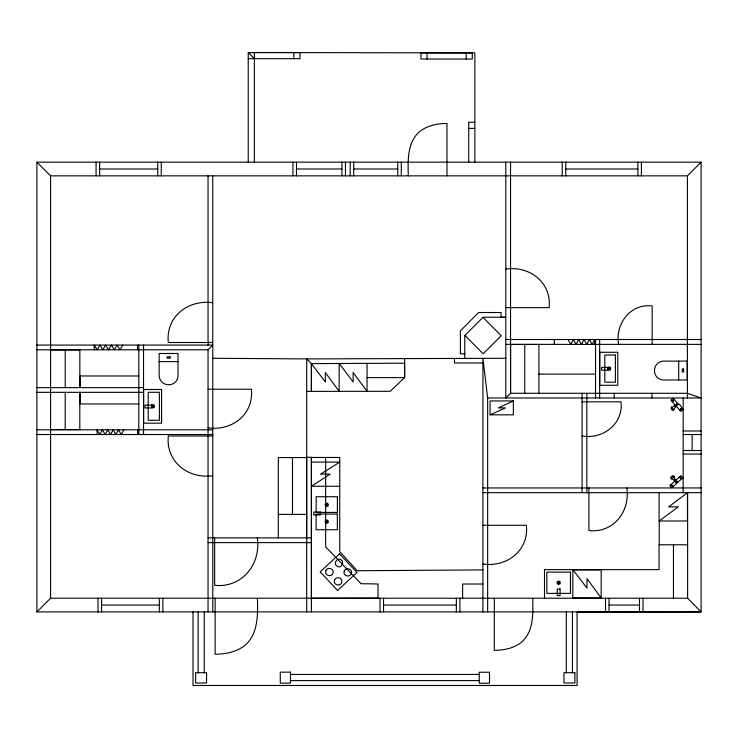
<?xml version="1.0" encoding="UTF-8"?>
<svg xmlns="http://www.w3.org/2000/svg" width="738" height="738" viewBox="0 0 738 738"><rect width="100%" height="100%" fill="white"/><g stroke="black" fill="none" stroke-linecap="round" stroke-linejoin="round"><path stroke-width="1.11" d="M306.694 391.38L390.282 391.297L404.599 377.561L404.618 363.207L311.418 363.622L311.408 391.361L311.418 363.622L306.694 358.908L212.765 358.281M367.035 363.373L367.035 391.315L353.142 372.45L353.142 381.924L339.148 363.502L339.148 391.361L325.329 372.487L325.329 381.97L311.418 363.622M608.213 368.437L608.988 367.662L610.095 368.437L609.32 369.554L608.213 368.769M123.855 429.802L121.18 434.525L118.495 429.802L115.82 434.525L113.145 429.802L110.46 434.525L107.785 429.802L105.11 434.525L102.425 429.802L99.75 434.525L97.065 429.802L97.065 434.525M122.803 345.08L119.943 349.794L117.084 345.08L114.233 349.794L111.373 345.08L108.514 349.794L105.663 345.08L102.803 349.794L99.944 345.08L97.084 349.794L94.224 345.08L94.224 349.794M36.9 349.794L208.042 349.794L212.765 345.08L36.9 345.08M36.9 611.913L701.1 611.913L701.1 162.157L36.9 162.157L36.9 611.913L50.59 598.223L687.622 598.223L701.1 611.913L577.079 612.005L577.079 685.473L193.005 685.473L193.005 611.913M36.9 162.157L50.59 175.847L687.41 175.847L701.1 162.157M510.53 162.157L510.53 393.28L505.807 397.994L505.807 162.157M671.875 401.38L674.015 399.452L673.01 398.326L670.87 400.254L675.418 405.31L677.549 403.382L674.015 399.452M679.772 410.153L681.94 408.262L682.991 409.415L680.851 411.343L676.266 406.251M675.851 480.198L680.906 475.65L682.825 477.79L671.746 487.772L669.818 485.632L674.901 481.047L676.829 483.187L673.416 479.645L671.137 478.805L670.943 477.182L671.635 476.434L672.41 475.853L674.015 476.213L674.606 478.565L677.558 482.099M678.406 404.332L675.464 406.97L673.342 410.383L671.672 409.544L670.999 407.782C675.713 406.223 678.213 399.553 681.94 408.262M659.117 492.67L659.117 520.991L678.277 506.877L668.656 506.877L687.438 492.67L687.438 520.991M339.738 462.145L320.569 474.137L330.2 474.137L311.408 486.25L339.738 486.25M513.344 400.937L498.381 407.883L505.465 407.883L490.078 414.83L490.078 400.937L513.344 400.937L513.344 414.83L490.078 414.83M482.929 569.893L357.238 570.742L339.738 551.6L339.738 457.468L311.408 457.468L311.436 598.223L378.004 598.14L378.004 583.979L361.048 583.703L325.661 546.849L325.661 457.468M505.807 358.281L306.694 358.908L306.694 611.913M248.236 58.671L299.988 58.671L299.979 52.527L248.236 52.536L248.236 162.157M474.866 122.259L468.731 122.268L468.731 162.157M468.731 128.403L474.866 128.403M99.621 169.002L157.748 169.002M296.473 169.002L341.915 169.002M353.714 169.002L397.764 169.002M565.769 169.002L637.863 169.002M505.807 269.047C529.616 265.588 551.747 282.479 549.127 307.645L505.807 307.645M212.765 302.764C188.301 299.241 165.616 316.667 168.31 342.497L212.765 342.497M505.807 339.508L701.1 339.508M505.807 344.369L701.1 344.369M50.636 349.941L79.842 349.941L79.842 387.607M678.692 361.103L687.17 361.103L687.17 379.978L666.534 379.978C650.39 381.897 650.51 359.36 666.534 361.15L678.692 361.103L678.692 379.978M159.14 361.592L159.187 373.197C157.554 388.529 179.786 388.649 178.024 373.197L178.024 353.493L159.14 353.493L159.14 361.592L178.024 361.592M482.92 362.995L454.46 362.995L454.46 358.281M538.897 374.111L595.548 374.111M138.818 375.983L80.11 375.983L80.11 387.598M367.035 377.616L404.618 377.616L404.618 358.493M36.9 387.616L143.532 387.616M208.042 389.24L251.363 389.24C253.992 414.405 231.852 431.296 208.042 427.846M36.9 392.33L143.532 392.33M510.53 393.28L687.41 393.28L701.1 397.994L487.643 397.966L482.92 358.281L482.92 611.913M582.088 401.813L620.99 401.813C623.721 423.796 602.798 439.617 582.088 435.992M138.818 403.954L80.11 403.954L80.11 392.348M50.608 429.553L79.805 429.553L79.805 392.33M36.9 429.802L212.765 429.802M683.157 430.992L701.1 430.992M36.9 434.525L212.765 434.525M683.157 434.534L701.1 434.534M212.765 435.983L168.31 435.983C165.616 461.813 188.301 479.248 212.765 475.715M683.157 450.512L701.1 450.512M683.157 454.054L701.1 454.054M306.694 457.265L311.418 457.265L311.418 611.913M311.408 462.099L339.738 462.099M482.92 487.947L701.1 487.947M482.92 492.67L701.1 492.67M278.318 514.404L306.639 514.404M659.117 520.991L687.558 520.991M482.92 525.29L526.397 525.29C529.035 550.548 506.812 567.504 482.92 564.035M208.042 537.882L311.418 537.882M208.042 542.605L311.418 542.605M687.613 544.792L659.052 544.792L659.052 569.635L544.506 569.635L544.506 598.223M574.109 569.92L599.883 569.92M482.929 584.016L462.634 584.016L462.634 598.177M601.156 597.965L572.836 597.965L572.836 569.635L586.996 588.14L586.996 578.601L601.156 597.965L601.156 569.635M101.549 605.068L159.353 605.068M383.529 605.068L456.361 605.068M609.053 605.068L639.495 605.068M290.495 674.449L479.276 674.449M290.495 680.593L479.276 680.593M464.783 353.825L460.392 353.825L460.392 330.892L478.528 312.525L501.074 312.525L501.074 317.239L505.807 317.229L483.113 317.229L464.894 335.421L483.187 353.788L501.231 335.679L482.975 317.368M341.565 560.17C337.183 556.268 332.534 564.358 337.515 566.461C342.118 568.989 343.825 561.443 341.823 560.437M254.37 58.671L248.236 52.536L474.866 52.887L474.866 162.157M679.781 476.656L681.7 478.796M672.936 486.693L671.008 484.552L672.899 486.729M568.085 339.508L570.751 344.369L573.417 339.508L576.092 344.369L578.767 339.508L581.433 344.369L584.099 339.508L586.784 344.369L589.45 339.508L592.116 344.369L594.791 339.508L594.791 344.369M692.124 434.534L692.124 450.512M687.622 492.67L687.622 598.223M687.41 175.847L687.41 397.994M683.157 397.994L683.157 492.67M673.453 544.792L673.453 598.149M659.228 520.991L659.228 544.782M652.161 344.369L652.161 305.938C630.455 303.235 614.985 323.982 618.592 344.369M651.912 393.28L651.912 397.994M643.029 598.223L643.029 611.913M641.405 162.157L641.405 175.847M639.495 598.223L639.495 611.913M637.863 162.157L637.863 175.847M626.848 487.947C630.252 511.36 613.693 533.196 588.906 530.604L588.915 487.947M614.274 393.28L614.274 397.994M609.053 598.223L609.053 611.913M605.511 598.223L605.511 611.913M599.653 339.508L599.653 397.994M595.548 339.508L595.548 397.994M586.811 393.28L586.811 492.67M582.088 393.28L582.088 492.67M572.448 611.913L572.448 672.724M566.314 611.913L566.314 672.724M565.769 162.157L565.769 175.847M562.227 162.157L562.227 175.847M554.33 339.508L554.33 344.369M538.906 393.271L538.906 344.48L510.585 344.48L510.585 393.271M532.735 598.223C532.974 612.641 533.934 629.449 523.131 640.722C515.475 648.001 504.598 650.326 494.322 650.326L494.322 598.223M524.746 344.48L524.746 393.271M487.643 397.966L487.643 611.913M466.167 52.887L466.167 59.022M464.783 335.532L464.783 358.281M459.903 598.223L459.903 611.913M456.361 598.223L456.361 611.913M446.97 175.847L446.97 123.467C436.61 123.449 425.66 125.811 417.939 133.135C407.09 144.463 408.022 161.354 408.271 175.847M427.081 52.887L427.081 59.022M401.306 162.157L401.306 175.847M397.764 162.157L397.764 175.847M383.529 598.223L383.529 611.913M379.987 598.223L379.987 611.913M353.714 162.157L353.714 175.847M350.172 162.157L350.172 175.847M345.458 162.157L345.458 175.847M341.915 162.157L341.915 175.847M306.639 537.882L306.639 457.578L278.318 457.578L278.318 537.882M296.473 162.157L296.473 175.847M293.844 52.527L293.844 58.671M292.931 162.157L292.931 175.847M292.479 457.578L292.479 514.404M257.341 537.882C261.058 564.09 242.202 588.168 214.647 585.308L214.647 537.882M257.424 598.223C257.774 613.693 258.392 631.59 246.852 643.628C238.42 651.645 226.446 654.209 215.136 654.2L215.136 598.223M254.37 52.536L254.37 162.157M212.765 175.847L212.765 611.913M208.042 175.847L208.042 345.08M208.042 349.794L208.042 611.913M204.26 611.913L204.26 672.724M198.116 611.913L198.116 672.724M162.886 598.223L162.886 611.913M161.29 162.157L161.29 175.847M159.353 598.223L159.353 611.913M157.748 162.157L157.748 175.847M143.532 345.08L143.532 434.525M138.809 345.08L138.809 434.525M137.655 429.802L137.655 434.525M137.517 345.08L137.517 349.794M101.549 598.223L101.549 611.913M99.621 162.157L99.621 175.847M98.006 598.223L98.006 611.913M96.078 162.157L96.078 175.847M65.239 349.941L65.239 387.607M65.202 392.33L65.202 429.553M50.59 175.847L50.59 598.223M671.211 478.611C677.512 475.613 671.589 475.152 671.211 478.611M671.506 407.136L672.3 409.313A2.62 2.62 0 0 0 673.831 409.941L671.506 407.136M325.938 570.492C323.714 575.003 331.104 577.909 332.838 573.574C335.061 569.053 327.681 566.157 325.938 570.492M334.646 579.828C332.146 585.243 341.805 587.208 341.869 581.507C342.238 577.476 336.058 576.212 334.646 579.828M344.314 570.815C342.081 575.326 349.48 578.232 351.214 573.896C353.437 569.385 346.057 566.48 344.314 570.815M680.445 478.27C679.412 478.353 681.303 477.071 680.445 478.27M607.983 367.432L607.503 368.317L607.983 369.775L608.868 370.255L610.326 369.775L610.806 368.899L610.326 367.432L609.45 366.952L607.983 367.432M557.494 581.59L557.015 582.466L557.494 583.924L558.371 584.413L559.838 583.924L560.317 583.048L559.838 581.59L558.961 581.11L557.494 581.59M151.742 405.125L151.253 406.001L151.742 407.459L152.618 407.948L154.076 407.459L154.565 406.583L154.076 405.125L153.2 404.645L151.742 405.125M152.24 405.623L152.24 406.961L153.578 406.961L153.578 405.623L152.24 405.623M325.606 503.713L325.126 504.589L325.606 506.047L326.482 506.536L327.949 506.047L328.428 505.17L327.949 503.713L327.063 503.224L325.606 503.713M326.104 504.211L326.104 505.548L327.441 505.548L327.441 504.211L326.104 504.211M325.606 520.484L325.126 521.36L325.606 522.827L326.482 523.307L327.949 522.827L328.428 521.941L327.949 520.484L327.063 520.004L325.606 520.484M326.104 520.991L326.104 522.32L327.441 522.32L327.441 520.991L326.104 520.991M672.032 485.466L672.669 485.346L672.032 485.466M559.616 582.928L558.5 583.703L557.725 582.596L558.832 581.812L559.616 582.928M673.268 401.075L672.927 400.43L673.268 401.075M675.242 479.534L674.301 480.383L675.242 479.534M339.535 553.841L320.2 571.867L337.598 590.529L356.934 572.494L339.535 553.841M680.519 408.529L680.823 409.203L680.519 408.529M472.302 52.887L420.937 52.887L420.946 59.022L472.302 59.022L472.302 52.887M617.789 352.294L599.736 352.294L599.736 385.264L617.789 385.264L617.789 352.294M615.391 355.015L604.819 355.015L604.819 382.201L615.391 382.201L615.391 355.015M170.081 356.86L167.083 356.86L167.083 358.225L170.081 358.225L170.081 356.86M608.232 367.404L601.627 367.404L601.627 370.236L608.232 370.236L608.232 367.404M683.646 369.037L682.216 369.037L682.216 372.044L683.646 372.044L683.646 369.037M161.585 389.498L143.615 389.498L143.615 423.188L161.585 423.188L161.585 389.498M159.399 392.293L148.2 392.293L148.2 420.291L159.399 420.291L159.399 392.293M151.668 405.144L145.063 405.144L145.063 407.976L151.668 407.976L151.668 405.144M337.395 496.739L316.159 496.739L316.159 512.412L337.395 512.412L337.395 496.739M320.357 512.052L313.751 512.052L313.751 514.893L320.357 514.893L320.357 512.052M337.349 514.063L316.104 514.063L316.104 529.736L337.349 529.736L337.349 514.063M570.474 572.135L546.867 572.135L546.867 593.38L570.474 593.38L570.474 572.135M560.087 588.989L557.255 588.989L557.255 595.603L560.087 595.603L560.087 588.989M290.495 672.152L280.283 672.152L280.283 683.12L290.495 683.12L290.495 672.152M489.497 672.244L479.276 672.244L479.276 683.213L489.497 683.213L489.497 672.244M206.557 672.724L195.644 672.724L195.644 683.01L206.557 683.01L206.557 672.724M574.865 672.724L563.952 672.724L563.952 683.01L574.865 683.01L574.865 672.724M675.528 406.776L674.753 405.909L675.528 406.776"/></g></svg>
